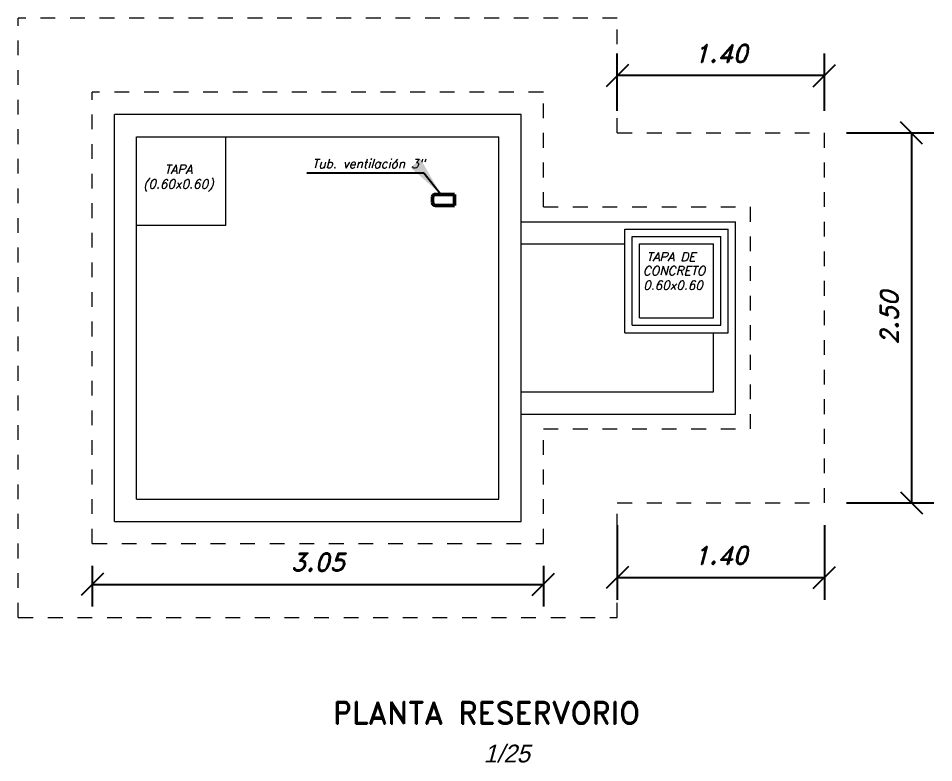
# Model space of a CAD drawing. Extents: x 3.4 to 20.4, y 155.9 to 178.3.
# Drawn here: x 9.28 to 15.47, y 155.94 to 160.97 of the extents above; entities that cross this region are included whole.
import ezdxf

# ---------------------------------------------------------------- set-up
doc = ezdxf.new("R2010")
doc.units = 0
doc.header["$LTSCALE"] = 0.005
doc.linetypes.add('TRAZOS2', pattern=[9.525, 6.35, -3.175])
doc.layers.get('0').update_dxf_attribs({"color": 1, "linetype": 'CONTINUOUS', "lineweight": 20})
doc.layers.get('DEFPOINTS').update_dxf_attribs({"linetype": 'CONTINUOUS', "lineweight": 20})
for name, color, linetype, lineweight in [('CONTORNO', 5, 'CONTINUOUS', 20), ('FIERRO', 7, 'CONTINUOUS', 50), ('LAYER1', 9, 'CONTINUOUS', 20), ('MRCO', 7, 'CONTINUOUS', 30), ('TEXTO', 5, 'CONTINUOUS', 25)]:
    doc.layers.add(name, color=color, linetype=linetype, lineweight=lineweight)
doc.styles.add('ROMAND', font='romand.shx', dxfattribs={"oblique": 15})
doc.styles.get("Standard").update_dxf_attribs({"font": 'romans.shx', "oblique": 15})
doc.styles.add('STYLE2', font='GOTHIC.TTF', dxfattribs={"oblique": 15})
doc.dimstyles.get("Standard").update_dxf_attribs({"dimscale": 0, "dimtxt": 0.05, "dimasz": 0.05, "dimexe": 0.043, "dimexo": 0.062, "dimgap": 0.049, "dimtad": 2, "dimtih": 1, "dimtoh": 1, "dimzin": 0, "dimdsep": 46, "dimtxsty": 'Standard', "dimcen": 0.25, "dimclrd": 1, "dimclre": 1, "dimclrt": 7, "dimadec": 3, "dimazin": 0, "dimtfac": 1, "dimtmove": 0, "dimatfit": 3, "dimfxl": 1, "dimtolj": 1, "dimtzin": 0, "dimarcsym": 0})
doc.dimstyles.new('STANDARD$0', dxfattribs={"dimtxt": 0.04, "dimasz": 0.05, "dimexe": 0.05, "dimexo": 0.05, "dimgap": 0.03, "dimtad": 3, "dimzin": 1, "dimdsep": 46, "dimtxsty": 'ROMAND', "dimblk": 'OBLIQUE', "dimcen": 0.09, "dimclrd": 1, "dimclre": 1, "dimclrt": 1, "dimadec": 0, "dimazin": 0, "dimtfac": 1, "dimtix": 1, "dimtofl": 0, "dimtmove": 2, "dimatfit": 3, "dimfxl": 1, "dimtolj": 1, "dimtzin": 0, "dimarcsym": 0})

# ---------------------------------------------------------------- blocks, each defined once
blk = doc.blocks.new('_Oblique')
at = {"color": 0, "linetype": 'ByBlock', "lineweight": -2}
blk.add_line((-0.5, -0.5), (0.5, 0.5), dxfattribs=at)
blk = doc.blocks.new('*D19')
at = {"layer": 'DEFPOINTS', "color": 0, "transparency": 16777216}
for p in [(29.3126, 155.4549), (29.7793, 155.4549), (29.7793, 155.2868)]:
    blk.add_point(p, dxfattribs=at)
at = {"layer": 'LAYER1', "color": 1, "lineweight": -2, "transparency": 16777216}
for p, q in [((29.3126, 155.4049), (29.3126, 155.2368)), ((29.7793, 155.4049), (29.7793, 155.2368)), ((29.3126, 155.2868), (29.7793, 155.2868))]:
    blk.add_line(p, q, dxfattribs=at)
at = {"layer": 'LAYER1', "color": 1, "lineweight": -2, "transparency": 16777216, "xscale": 0.05, "yscale": 0.05, "zscale": 0.05, "rotation": 180}
blk.add_blockref('_Oblique', (29.3126, 155.2868), dxfattribs=at)
at = {"layer": 'LAYER1', "color": 1, "lineweight": -2, "transparency": 16777216, "xscale": 0.05, "yscale": 0.05, "zscale": 0.05}
blk.add_blockref('_Oblique', (29.7793, 155.2868), dxfattribs=at)
at = {"layer": 'LAYER1', "color": 1, "transparency": 16777216, "insert": (29.5459, 155.3368), "char_height": 0.04, "attachment_point": 5, "style": 'ROMAND'}
blk.add_mtext('\\A1;1.40', dxfattribs=at)
blk = doc.blocks.new('*D20')
at = {"layer": 'DEFPOINTS', "color": 0, "transparency": 16777216}
for p in [(29.7793, 156.2882), (29.7793, 155.4549), (29.9756, 155.4549)]:
    blk.add_point(p, dxfattribs=at)
at = {"layer": 'LAYER1', "color": 1, "lineweight": -2, "transparency": 16777216}
for p, q in [((29.8293, 156.2882), (30.0256, 156.2882)), ((29.9756, 156.2882), (29.9756, 155.4549)), ((29.8293, 155.4549), (30.0256, 155.4549))]:
    blk.add_line(p, q, dxfattribs=at)
at = {"layer": 'LAYER1', "color": 1, "lineweight": -2, "transparency": 16777216, "xscale": 0.05, "yscale": 0.05, "zscale": 0.05}
for p, rotation in [((29.9756, 156.2882), 90), ((29.9756, 155.4549), 270)]:
    blk.add_blockref('_Oblique', p, dxfattribs=dict(at, rotation=rotation))
at = {"layer": 'LAYER1', "color": 1, "transparency": 16777216, "insert": (29.9256, 155.8716), "char_height": 0.04, "attachment_point": 5, "rotation": 90, "style": 'ROMAND'}
blk.add_mtext('\\A1;2.50', dxfattribs=at)
blk = doc.blocks.new('*D21')
at = {"layer": 'DEFPOINTS', "color": 0, "transparency": 16777216}
for p in [(29.3126, 156.4174), (29.3126, 156.2882), (29.7793, 156.2882)]:
    blk.add_point(p, dxfattribs=at)
at = {"layer": 'LAYER1', "color": 1, "lineweight": -2, "transparency": 16777216}
for p, q in [((29.3126, 156.3382), (29.3126, 156.4674)), ((29.7793, 156.3382), (29.7793, 156.4674)), ((29.7793, 156.4174), (29.3126, 156.4174))]:
    blk.add_line(p, q, dxfattribs=at)
at = {"layer": 'LAYER1', "color": 1, "lineweight": -2, "transparency": 16777216, "xscale": 0.05, "yscale": 0.05, "zscale": 0.05, "rotation": 180}
blk.add_blockref('_Oblique', (29.3126, 156.4174), dxfattribs=at)
at = {"layer": 'LAYER1', "color": 1, "lineweight": -2, "transparency": 16777216, "xscale": 0.05, "yscale": 0.05, "zscale": 0.05}
blk.add_blockref('_Oblique', (29.7793, 156.4174), dxfattribs=at)
at = {"layer": 'LAYER1', "color": 1, "transparency": 16777216, "insert": (29.5459, 156.4674), "char_height": 0.04, "attachment_point": 5, "style": 'ROMAND'}
blk.add_mtext('\\A1;1.40', dxfattribs=at)
blk = doc.blocks.new('*D22')
at = {"layer": 'DEFPOINTS', "color": 0, "transparency": 16777216}
for p in [(28.1293, 155.3632), (29.1459, 155.3632), (29.1459, 155.2713)]:
    blk.add_point(p, dxfattribs=at)
at = {"layer": 'LAYER1', "color": 1, "lineweight": -2, "transparency": 16777216}
for p, q in [((28.1293, 155.3132), (28.1293, 155.2213)), ((29.1459, 155.3132), (29.1459, 155.2213)), ((28.1293, 155.2713), (29.1459, 155.2713))]:
    blk.add_line(p, q, dxfattribs=at)
at = {"layer": 'LAYER1', "color": 1, "lineweight": -2, "transparency": 16777216, "xscale": 0.05, "yscale": 0.05, "zscale": 0.05, "rotation": 180}
blk.add_blockref('_Oblique', (28.1293, 155.2713), dxfattribs=at)
at = {"layer": 'LAYER1', "color": 1, "lineweight": -2, "transparency": 16777216, "xscale": 0.05, "yscale": 0.05, "zscale": 0.05}
blk.add_blockref('_Oblique', (29.1459, 155.2713), dxfattribs=at)
at = {"layer": 'LAYER1', "color": 1, "transparency": 16777216, "insert": (28.6376, 155.3213), "char_height": 0.04, "attachment_point": 5, "style": 'ROMAND'}
blk.add_mtext('\\A1;3.05', dxfattribs=at)
blk = doc.blocks.new('WW')
at = {"layer": 'CONTORNO'}
for p, q in [((28.1793, 155.4132), (28.1793, 156.3299)), ((29.0959, 156.3299), (28.1793, 156.3299)), ((29.0959, 155.4132), (29.0959, 156.3299)), ((28.2293, 156.0466), (28.2293, 156.2799)), ((28.2293, 156.2799), (28.4626, 156.2799)), ((28.4293, 156.2799), (28.4293, 156.0799)), ((28.4626, 156.2799), (29.0459, 156.2799)), ((28.4959, 156.2799), (28.5542, 156.2799)), ((29.0459, 155.4632), (29.0459, 156.2799)), ((29.0959, 156.0882), (29.5793, 156.0882)), ((29.5793, 155.6549), (29.5793, 156.0882)), ((28.4293, 156.0799), (28.2293, 156.0799)), ((29.3293, 156.0716), (29.5626, 156.0716)), ((29.3293, 155.8382), (29.3293, 156.0716)), ((29.5626, 155.8382), (29.5626, 156.0716)), ((28.2293, 155.4632), (28.2293, 156.0466)), ((29.3459, 156.0549), (29.5459, 156.0549)), ((29.3459, 155.8549), (29.3459, 156.0549)), ((29.5459, 155.8549), (29.5459, 156.0549)), ((29.0959, 156.0382), (29.3293, 156.0382)), ((29.3626, 156.0382), (29.5293, 156.0382)), ((29.3626, 155.8716), (29.3626, 156.0382)), ((29.5293, 155.8716), (29.5293, 156.0382)), ((29.3626, 155.8716), (29.5293, 155.8716)), ((29.3459, 155.8549), (29.5459, 155.8549)), ((29.3293, 155.8382), (29.5626, 155.8382)), ((29.5293, 155.7049), (29.5293, 155.8382)), ((29.0959, 155.7049), (29.5293, 155.7049)), ((29.0959, 155.6549), (29.5793, 155.6549)), ((28.2293, 155.4632), (29.0459, 155.4632)), ((28.1793, 155.4132), (29.0959, 155.4132)), ((28.2626, 155.4132), (29.0959, 155.4132))]:
    blk.add_line(p, q, dxfattribs=at)
at = {"layer": 'FIERRO', "color": 4, "linetype": 'TRAZOS2', "lineweight": 5}
for p, q in [((27.9626, 155.1966), (27.9626, 156.5466)), ((29.3126, 156.5466), (27.9626, 156.5466)), ((29.3126, 156.2882), (29.3126, 156.5466)), ((28.1293, 155.3632), (28.1293, 156.3799)), ((29.1459, 156.3799), (28.1293, 156.3799)), ((29.1459, 156.1216), (29.1459, 156.3799)), ((29.3126, 156.2882), (29.7793, 156.2882)), ((29.7793, 155.4549), (29.7793, 156.2882)), ((29.1459, 156.1216), (29.6126, 156.1216)), ((29.6126, 155.6216), (29.6126, 156.1216)), ((29.1459, 155.3632), (29.1459, 155.6216)), ((29.1459, 155.6216), (29.6126, 155.6216)), ((29.3126, 155.1966), (29.3126, 155.4549)), ((29.3126, 155.4549), (29.7793, 155.4549)), ((28.1293, 155.3632), (29.1459, 155.3632)), ((27.9626, 155.1966), (29.3126, 155.1966))]:
    blk.add_line(p, q, dxfattribs=at)
at = {"layer": 'FIERRO'}
for p, q in [((28.9026, 156.1499), (28.9459, 156.1499)), ((28.9459, 156.1249), (28.9459, 156.1499)), ((28.8959, 156.1316), (28.8959, 156.1433)), ((28.9459, 156.1249), (28.9026, 156.1249))]:
    blk.add_line(p, q, dxfattribs=at)
for centre, start, end in [((28.9026, 156.1433), 90, 180), ((28.9026, 156.1316), 180, 270)]:
    blk.add_arc(centre, 0.00667, start, end, dxfattribs=at)
at = {"layer": 'FIERRO', "color": 7, "lineweight": 5, "oblique": 15}
for s, p in [('TAPA DE', (29.3783, 155.9992)), ('CONCRETO', (29.3702, 155.968)), ('0.60x0.60', (29.3709, 155.9353))]:
    blk.add_text(s, height=0.02, dxfattribs=at).set_placement(p)
at = {"layer": 'FIERRO', "color": 7, "lineweight": 5, "char_height": 0.02, "attachment_point": 5}
for s, insert in [('TAPA \\P(0.60x0.60)', (28.3232, 156.1865)), ('Tub. ventilación 3"', (28.7519, 156.2191))]:
    blk.add_mtext(s, dxfattribs=dict(at, insert=insert))
at = {"layer": 'LAYER1'}
for base, p1, p2, picture, middle in [((29.3126, 156.4174), (29.7793, 156.2882), (29.3126, 156.2882), '*D21', (29.5459, 156.4674)), ((29.7793, 155.2868), (29.3126, 155.4549), (29.7793, 155.4549), '*D19', (29.5459, 155.3368)), ((29.1459, 155.2713), (28.1293, 155.3632), (29.1459, 155.3632), '*D22', (28.6376, 155.3213))]:
    dim = blk.add_linear_dim(base=base, p1=p1, p2=p2, dimstyle='STANDARD$0', override={"dimlfac": 3}, dxfattribs=at)
    dim.commit()
    dim.dimension.update_dxf_attribs({"geometry": picture, "text_midpoint": middle})
dim = blk.add_linear_dim(base=(29.9756, 155.4549), p1=(29.7793, 156.2882), p2=(29.7793, 155.4549), angle=90, dimstyle='STANDARD$0', override={"dimlfac": 3}, dxfattribs=at)
dim.commit()
dim.dimension.update_dxf_attribs({"geometry": '*D20', "text_midpoint": (29.9256, 155.8716)})
at = {"color": 1, "lineweight": 5}
blk.add_leader([(28.9148, 156.15), (28.8763, 156.1974), (28.6132, 156.1974)], dimstyle='Standard', override={"dimscale": 3, "dimasz": 0.03}, dxfattribs=at)

msp = doc.modelspace()

# ---------------------------------------------------------------- block references
at = {"layer": 'MRCO', "xscale": 3.000000000000003, "yscale": 3.000000000000003, "zscale": 3.000000000000003}
msp.add_blockref('WW', (-74.6067, -308.6652), dxfattribs=at)

# ---------------------------------------------------------------- texts
at = {"layer": 'FIERRO', "lineweight": 13, "insert": (12.5832, 156.0043), "char_height": 0.12, "width": 2.6167, "attachment_point": 5, "style": 'STYLE2'}
msp.add_mtext('1/25', dxfattribs=at)
at = {"layer": 'TEXTO', "lineweight": -2, "style": 'ROMAND'}
msp.add_text(' PLANTA RESERVORIO', height=0.15, dxfattribs=at).set_placement((11.306, 156.2052))

doc.saveas('drawing.dxf')
